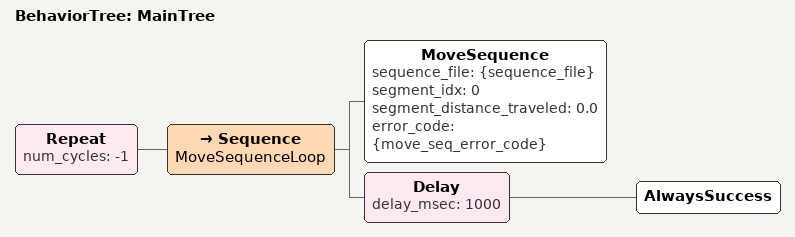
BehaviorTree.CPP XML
<!--
  Behavior Tree for running MoveSequence action in an infinite loop.
  The sequence file path is passed via blackboard variable {sequence_file}.
-->
<root BTCPP_format="4" main_tree_to_execute="MainTree">
  <BehaviorTree ID="MainTree">
    <!-- Repeat forever (-1 means infinite) -->
    <Repeat num_cycles="-1">
      <Sequence name="MoveSequenceLoop">
        <!-- Execute the MoveSequence action -->
        <MoveSequence
          sequence_file="{sequence_file}"
          segment_idx="0"
          segment_distance_traveled="0.0"
          error_code="{move_seq_error_code}"
        />
        <!-- Small delay between loops to prevent tight spinning on failure -->
        <Delay delay_msec="1000">
          <AlwaysSuccess/>
        </Delay>
      </Sequence>
    </Repeat>
  </BehaviorTree>
</root>
